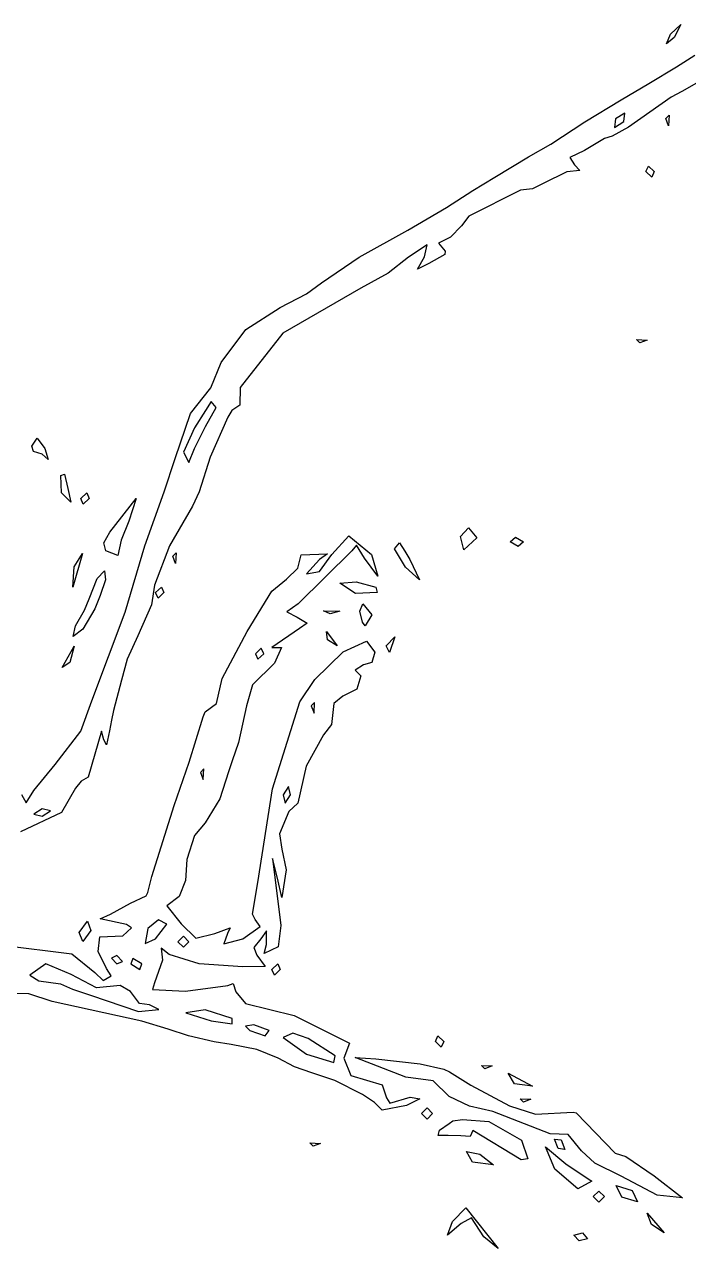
# Model space of a CAD drawing. Extents: x -2 to 136, y 0 to 93.
# Drawn here: x 43.03 to 51.3, y 60.92 to 76.17 of the extents above; entities that cross this region are included whole.
import ezdxf

# ---------------------------------------------------------------- set-up
doc = ezdxf.new("R2010")
doc.units = 0

msp = doc.modelspace()

# ---------------------------------------------------------------- linework, layer by layer
at = {"layer": 'Image'}
for p, q in [((51.079338, 76.050145), (51.204071, 76.16926)), ((51.204071, 76.16926), (51.121402, 76.008076)), ((51.026017, 75.928602), (51.079338, 76.050145)), ((51.121402, 76.008076), (51.026017, 75.928602)), ((51.079338, 76.050145), (51.079338, 76.050145)), ((51.152771, 75.643031), (51.37891, 75.786805)), ((50.808379, 75.435968), (51.152771, 75.643031)), ((50.463296, 75.230996), (50.808379, 75.435968)), ((51.220369, 75.335876), (51.086831, 75.262931)), ((51.400727, 75.43864), (51.220369, 75.335876)), ((50.012085, 74.955671), (50.463296, 75.230996)), ((51.086831, 75.262931), (50.55312, 74.8918)), ((50.50888, 75.064983), (50.393036, 74.99295)), ((50.498015, 74.961359), (50.50888, 75.064983)), ((51.018243, 74.997475), (51.059939, 75.039173)), ((51.059939, 75.039173), (51.054489, 74.906881)), ((49.586024, 74.680319), (50.012085, 74.955671)), ((50.55312, 74.8918), (50.34987, 74.776177)), ((50.393036, 74.99295), (50.379119, 74.887752)), ((50.379119, 74.887752), (50.498007, 74.961359)), ((50.498007, 74.961359), (50.498015, 74.961359)), ((51.054489, 74.906881), (51.018238, 74.997475)), ((51.018238, 74.997475), (51.018243, 74.997475)), ((50.253506, 74.750777), (50.008002, 74.599621)), ((50.34987, 74.776177), (50.253506, 74.750777)), ((49.309958, 74.519664), (49.586024, 74.680319)), ((50.008002, 74.599621), (49.821403, 74.51092)), ((48.88893, 74.269078), (49.309958, 74.519664)), ((49.821403, 74.51092), (49.883156, 74.422615)), ((49.883156, 74.422615), (49.947488, 74.349058)), ((48.612864, 74.101173), (48.88893, 74.269078)), ((49.786012, 74.334377), (49.489335, 74.187004)), ((49.947488, 74.349058), (49.786012, 74.334377)), ((50.771234, 74.33607), (50.801672, 74.405073)), ((50.844328, 74.26704), (50.771234, 74.33607)), ((50.771234, 74.33607), (50.771234, 74.33607)), ((50.801672, 74.405073), (50.87476, 74.33607)), ((50.87476, 74.33607), (50.844328, 74.26704)), ((49.358903, 74.123107), (49.207662, 74.106968)), ((49.489335, 74.187004), (49.358903, 74.123107)), ((48.286673, 73.887734), (48.612864, 74.101173)), ((49.207662, 74.106968), (48.562977, 73.782351)), ((47.803557, 73.605874), (48.286673, 73.887734)), ((48.473278, 73.661569), (48.338269, 73.518747)), ((48.562977, 73.782351), (48.473278, 73.661569)), ((47.199274, 73.270965), (47.803557, 73.605874)), ((48.338269, 73.518747), (48.188784, 73.443622)), ((48.046243, 73.425322), (47.812696, 73.269483)), ((48.01148, 73.275621), (48.046243, 73.425322)), ((48.188784, 73.443622), (48.269255, 73.344942)), ((46.730983, 72.948914), (47.199274, 73.270965)), ((47.812696, 73.269483), (47.559641, 73.069458)), ((47.925004, 73.120126), (48.01148, 73.275621)), ((48.264334, 73.304673), (48.066323, 73.19241)), ((48.269255, 73.344942), (48.264334, 73.304673)), ((47.559641, 73.069458), (47.217681, 72.883298)), ((48.066323, 73.19241), (47.925004, 73.120126)), ((46.541578, 72.815803), (46.730983, 72.948914)), ((46.216178, 72.642342), (46.541578, 72.815803)), ((47.217681, 72.883298), (46.24583, 72.321694)), ((45.785588, 72.370457), (46.216178, 72.642342)), ((45.477955, 71.957284), (45.785588, 72.370457)), ((46.24583, 72.321694), (45.71791, 71.648198)), ((50.65477, 72.243695), (50.787053, 72.238139)), ((50.65477, 72.243589), (50.65477, 72.243695)), ((50.696468, 72.201891), (50.65477, 72.243589)), ((50.787053, 72.238139), (50.696468, 72.201891)), ((45.348547, 71.64288), (45.477955, 71.957284)), ((45.09685, 71.325026), (45.348547, 71.64288)), ((45.71791, 71.648198), (45.713571, 71.424943)), ((45.353455, 71.47143), (45.284439, 71.36094)), ((45.284439, 71.160862), (45.418896, 71.397992)), ((45.418896, 71.397992), (45.353455, 71.47143)), ((45.713571, 71.424943), (45.612127, 71.358612)), ((44.904651, 70.762718), (45.09685, 71.325026)), ((45.284439, 71.36094), (45.146406, 71.144961)), ((45.560364, 71.275506), (45.341009, 70.779228)), ((45.612127, 71.358612), (45.560364, 71.275506)), ((45.146406, 71.144961), (45.011498, 70.842738)), ((45.146406, 70.888871), (45.284439, 71.160862)), ((43.118586, 70.916732), (43.18748, 71.015815)), ((43.140943, 70.84884), (43.118586, 70.916732)), ((43.18748, 71.015815), (43.282953, 70.885802)), ((43.24775, 70.81791), (43.140943, 70.84884)), ((43.323378, 70.750941), (43.247748, 70.81791)), ((43.247748, 70.81791), (43.24775, 70.81791)), ((43.282953, 70.885802), (43.323378, 70.750941)), ((44.768817, 70.348619), (44.904651, 70.762718)), ((45.011498, 70.842738), (45.077389, 70.712262)), ((45.077389, 70.712262), (45.146406, 70.888871)), ((45.146406, 70.888871), (45.146406, 70.888871)), ((45.341009, 70.779228), (45.205887, 70.346158)), ((43.483039, 70.548512), (43.526369, 70.566503)), ((43.489203, 70.334993), (43.483039, 70.548512)), ((43.526369, 70.566503), (43.567044, 70.387486)), ((43.489206, 70.334967), (43.489203, 70.334993)), ((43.604715, 70.2181), (43.489206, 70.334967)), ((43.567044, 70.387486), (43.604715, 70.2181)), ((43.731561, 70.264482), (43.804653, 70.333485)), ((43.804653, 70.333485), (43.835088, 70.264482)), ((44.528528, 69.675917), (44.768817, 70.348619)), ((45.205887, 70.346158), (45.123779, 70.169523)), ((43.761996, 70.195452), (43.731561, 70.264482)), ((43.731561, 70.264482), (43.731561, 70.264482)), ((43.835088, 70.264482), (43.761996, 70.195452)), ((44.091818, 69.846229), (44.421716, 70.264984)), ((44.421716, 70.264984), (44.329577, 69.980002)), ((45.123779, 70.169523), (44.8375, 69.675864)), ((44.018989, 69.712853), (44.091818, 69.846229)), ((44.329577, 69.980002), (44.232552, 69.745952)), ((48.462769, 69.791596), (48.562712, 69.897002)), ((48.562712, 69.897002), (48.666236, 69.774527)), ((44.041505, 69.610089), (44.018989, 69.712853)), ((44.232552, 69.745952), (44.193666, 69.554156)), ((46.859967, 69.56839), (47.06867, 69.797122)), ((47.06867, 69.797122), (47.350665, 69.565453)), ((47.638449, 69.636173), (47.700005, 69.712932)), ((47.700005, 69.712932), (47.769021, 69.609401)), ((48.503321, 69.622789), (48.462769, 69.791596)), ((48.666236, 69.774527), (48.503321, 69.622789)), ((49.080334, 69.724441), (49.145276, 69.781962)), ((49.180823, 69.666947), (49.080334, 69.724441)), ((49.080334, 69.724441), (49.080334, 69.724441)), ((49.145276, 69.781962), (49.245768, 69.724441)), ((49.245768, 69.724441), (49.180823, 69.666947)), ((43.752601, 69.580799), (43.633182, 69.1608)), ((43.648797, 69.411202), (43.752601, 69.580799)), ((44.193666, 69.554156), (44.041494, 69.610089)), ((44.041494, 69.610089), (44.041505, 69.610089)), ((44.284995, 68.847719), (44.528528, 69.675917)), ((44.8375, 69.675864), (44.647831, 69.182311)), ((44.912028, 69.455466), (44.87578, 69.546059)), ((44.87578, 69.546059), (44.875782, 69.546059)), ((44.875782, 69.546059), (44.917478, 69.587758)), ((44.917478, 69.587758), (44.912028, 69.455466)), ((46.434888, 69.394639), (46.476925, 69.564289)), ((47.105259, 69.610962), (46.438682, 68.951594)), ((46.476925, 69.564289), (46.802812, 69.572756)), ((46.802812, 69.572756), (46.70336, 69.503726)), ((46.706479, 69.352643), (46.859967, 69.56839)), ((47.165633, 69.683279), (47.105259, 69.610962)), ((47.264075, 69.519892), (47.165633, 69.683279)), ((47.350665, 69.565453), (47.431472, 69.29669)), ((47.77689, 69.408027), (47.638449, 69.636173)), ((47.769021, 69.609401), (47.830656, 69.505869)), ((48.503321, 69.622789), (48.503321, 69.622789)), ((43.633182, 69.1608), (43.648792, 69.411202)), ((43.648792, 69.411202), (43.648797, 69.411202)), ((46.291463, 69.257532), (46.434888, 69.394639)), ((46.70336, 69.503726), (46.544465, 69.324974)), ((47.431472, 69.29669), (47.264075, 69.519892)), ((47.951057, 69.250811), (47.77689, 69.408027)), ((47.77689, 69.408027), (47.77689, 69.408027)), ((47.830656, 69.505869), (47.951057, 69.250811)), ((43.835088, 69.014512), (43.936418, 69.267586)), ((43.936418, 69.267586), (44.024518, 69.363504)), ((44.039941, 69.250388), (43.97312, 69.056528)), ((44.024518, 69.363504), (44.039941, 69.250388)), ((46.112647, 69.111376), (46.291463, 69.257532)), ((46.544465, 69.324974), (46.706479, 69.352643)), ((44.647831, 69.182311), (44.610387, 68.940746)), ((44.663285, 69.090977), (44.736374, 69.160006)), ((44.693718, 69.021973), (44.663285, 69.090977)), ((44.663285, 69.090977), (44.663285, 69.090977)), ((44.766809, 69.090977), (44.693718, 69.021973)), ((44.736374, 69.160006), (44.766809, 69.090977)), ((45.802074, 68.606472), (46.112647, 69.111376)), ((46.958612, 69.210145), (47.160089, 69.225491)), ((47.15299, 69.08251), (46.958612, 69.210145)), ((47.423931, 69.09095), (47.152982, 69.082484)), ((47.152982, 69.082484), (47.15299, 69.08251)), ((47.160089, 69.225491), (47.40623, 69.15998)), ((47.40623, 69.15998), (47.423931, 69.09095)), ((43.775194, 68.872431), (43.835088, 69.014512)), ((43.97312, 69.056528), (43.904104, 68.890608)), ((44.610387, 68.940746), (44.442552, 68.554349)), ((46.438682, 68.951594), (46.296786, 68.853408)), ((47.207841, 68.860313), (47.242948, 68.952944)), ((47.242948, 68.952944), (47.354925, 68.814911)), ((43.662497, 68.676878), (43.775194, 68.872431)), ((43.904104, 68.890608), (43.756898, 68.635867)), ((44.074776, 68.295587), (44.284995, 68.847719)), ((46.296786, 68.853408), (46.425662, 68.785436)), ((46.425662, 68.785436), (46.552249, 68.711459)), ((46.752343, 68.862747), (46.959392, 68.860102)), ((46.752343, 68.862668), (46.752343, 68.862747)), ((46.8373, 68.828299), (46.752343, 68.862668)), ((46.959392, 68.860102), (46.8373, 68.828299)), ((47.239297, 68.72228), (47.207841, 68.860313)), ((47.354925, 68.814911), (47.274405, 68.676878)), ((43.635023, 68.542893), (43.662497, 68.676931)), ((43.756898, 68.635867), (43.635023, 68.542893)), ((43.662497, 68.676931), (43.662497, 68.676878)), ((46.453306, 68.643752), (46.112647, 68.408935)), ((46.552249, 68.711459), (46.453306, 68.643752)), ((47.274405, 68.676878), (47.239297, 68.72228)), ((47.239297, 68.72228), (47.239297, 68.72228)), ((44.442552, 68.554349), (44.307313, 68.261033)), ((45.491499, 68.020527), (45.802074, 68.606472)), ((46.804177, 68.502676), (46.79026, 68.607875)), ((46.79026, 68.607875), (46.923054, 68.429069)), ((46.923054, 68.429069), (46.804169, 68.502676)), ((46.804169, 68.502676), (46.804177, 68.502676)), ((46.999582, 68.355489), (47.288425, 68.488442)), ((47.288425, 68.488442), (47.393356, 68.350726)), ((47.534802, 68.429546), (47.644125, 68.538845)), ((47.644125, 68.538845), (47.574868, 68.347604)), ((43.497051, 68.159248), (43.648429, 68.423645)), ((43.648429, 68.423645), (43.593513, 68.221187)), ((45.978675, 68.399807), (45.905587, 68.330803)), ((45.905587, 68.330803), (45.936022, 68.261774)), ((45.936022, 68.261774), (46.009113, 68.330803)), ((46.009113, 68.330803), (45.978675, 68.399807)), ((46.009113, 68.330803), (46.009113, 68.330803)), ((46.112647, 68.408935), (46.230654, 68.408935)), ((46.230654, 68.408935), (46.144384, 68.211423)), ((46.647525, 68.007298), (46.999582, 68.355489)), ((47.393356, 68.350726), (47.354946, 68.221742)), ((47.574868, 68.347604), (47.534802, 68.429546)), ((47.534802, 68.429546), (47.534802, 68.429546)), ((43.593513, 68.221187), (43.497051, 68.159248)), ((43.868893, 67.743455), (44.074776, 68.295587)), ((44.307313, 68.261033), (44.239077, 68.002218)), ((46.144384, 68.211423), (45.871091, 67.943374)), ((47.25142, 68.192903), (47.147897, 68.123873)), ((47.354946, 68.221742), (47.25142, 68.192903)), ((43.497051, 68.159248), (43.497051, 68.159248)), ((45.419316, 67.709199), (45.491499, 68.020527)), ((47.147897, 68.123873), (47.220133, 68.05487)), ((47.220133, 68.05487), (47.168373, 67.889796)), ((44.239077, 68.002218), (44.13653, 67.62262)), ((45.871091, 67.943374), (45.794192, 67.679188)), ((46.457732, 67.732026), (46.647525, 68.007298)), ((47.168373, 67.889796), (46.996153, 67.801849)), ((43.730228, 67.367298), (43.868893, 67.743455)), ((45.281777, 67.60738), (45.419316, 67.709199)), ((46.392399, 67.519116), (46.457732, 67.732026)), ((46.642898, 67.72258), (46.6012, 67.680882)), ((46.63745, 67.590315), (46.642901, 67.72258)), ((46.642901, 67.72258), (46.642898, 67.72258)), ((46.884866, 67.708441), (46.855355, 67.446858)), ((46.996153, 67.801849), (46.884866, 67.708441)), ((44.13653, 67.62262), (44.111024, 67.501865)), ((45.256033, 67.54568), (45.281777, 67.60738)), ((45.794192, 67.679188), (45.693259, 67.222571)), ((46.6012, 67.680882), (46.63745, 67.590315)), ((44.111024, 67.501865), (44.088984, 67.371611)), ((45.080292, 66.979948), (45.256033, 67.54568)), ((46.120516, 66.648796), (46.392399, 67.519116)), ((46.855355, 67.446858), (46.75542, 67.32134)), ((43.411977, 66.949177), (43.730228, 67.367298)), ((43.988048, 67.363832), (43.823335, 66.794449)), ((44.015665, 67.256702), (43.988048, 67.363832)), ((44.048804, 67.195478), (44.015665, 67.256702)), ((44.088984, 67.371611), (44.048804, 67.195478)), ((46.75542, 67.32134), (46.539213, 66.928593)), ((45.693259, 67.222571), (45.617292, 66.995294)), ((43.144949, 66.62636), (43.411977, 66.949177)), ((44.892277, 66.43967), (45.080292, 66.979948)), ((45.617292, 66.995294), (45.571937, 66.857261)), ((43.823335, 66.794449), (43.733593, 66.74267)), ((45.262568, 66.894382), (45.220873, 66.852684)), ((45.220873, 66.852684), (45.257121, 66.762117)), ((45.257121, 66.762117), (45.262571, 66.894382)), ((45.262571, 66.894382), (45.262568, 66.894382)), ((45.571937, 66.857261), (45.463593, 66.523331)), ((46.539213, 66.928593), (46.433705, 66.467478)), ((43.666268, 66.653982), (43.49005, 66.350241)), ((43.733593, 66.74267), (43.666268, 66.653982)), ((45.936369, 65.4809), (46.120516, 66.648796)), ((46.317519, 66.674408), (46.250669, 66.570877)), ((46.344644, 66.570877), (46.317519, 66.674408)), ((42.991126, 66.57593), (43.050879, 66.474489)), ((43.050879, 66.474489), (43.144949, 66.62636)), ((45.463593, 66.523331), (45.282052, 66.225358)), ((46.250669, 66.570877), (46.277794, 66.467345)), ((46.277794, 66.467345), (46.344644, 66.570877)), ((46.344644, 66.570877), (46.344644, 66.570877)), ((43.49005, 66.350241), (42.977323, 66.111111)), ((43.248454, 66.398739), (43.144931, 66.331879)), ((43.35198, 66.371619), (43.248454, 66.398739)), ((43.248454, 66.304759), (43.35198, 66.371619)), ((43.35198, 66.371619), (43.35198, 66.371619)), ((44.6153, 65.556836), (44.892277, 66.43967)), ((46.320482, 66.363946), (46.205206, 66.08788)), ((46.433705, 66.467478), (46.320482, 66.363946)), ((43.144931, 66.331879), (43.248454, 66.304759)), ((45.282052, 66.225358), (45.145993, 66.066184)), ((45.145993, 66.066184), (45.049878, 65.76665)), ((46.205206, 66.08788), (46.235284, 65.896243)), ((46.235284, 65.896243), (46.288124, 65.637454)), ((45.049878, 65.76665), (45.033051, 65.504104)), ((46.181666, 65.535748), (46.117944, 65.777313)), ((46.117944, 65.777313), (46.221121, 64.943665)), ((46.288124, 65.637454), (46.233429, 65.294211)), ((44.563667, 65.356388), (44.6153, 65.556836)), ((45.033051, 65.504104), (44.958031, 65.307916)), ((45.869128, 65.084052), (45.936369, 65.4809)), ((46.233429, 65.294211), (46.181666, 65.535748)), ((44.351244, 65.223038), (44.545146, 65.315906)), ((44.545146, 65.315906), (44.563667, 65.356388)), ((44.958031, 65.307916), (44.804152, 65.190865)), ((44.100464, 65.086619), (44.351244, 65.223038)), ((44.804152, 65.190865), (44.979602, 64.967424)), ((43.709254, 64.856776), (43.81241, 64.998751)), ((43.81241, 64.998751), (43.856122, 64.88371)), ((43.973128, 65.025659), (44.100464, 65.086619)), ((44.300886, 64.958878), (43.973128, 65.025659)), ((44.700469, 65.01533), (44.567152, 64.908846)), ((44.801323, 64.959672), (44.700469, 65.01533)), ((44.979602, 64.967424), (45.164062, 64.785831)), ((45.901528, 65.018224), (45.869128, 65.084052)), ((45.964489, 64.932311), (45.901528, 65.018224)), ((43.754036, 64.744543), (43.709254, 64.856776)), ((43.709254, 64.856776), (43.709254, 64.856776)), ((43.856122, 64.88371), (43.754036, 64.744543)), ((43.968471, 64.802162), (44.254944, 64.816136)), ((44.254944, 64.816136), (44.364222, 64.914005)), ((44.364222, 64.914005), (44.300886, 64.958878)), ((44.567152, 64.908846), (44.53387, 64.718624)), ((44.663293, 64.776448), (44.801323, 64.959672)), ((44.801323, 64.959672), (44.801323, 64.959672)), ((45.008373, 64.81095), (44.939356, 64.741947)), ((45.077389, 64.741947), (45.008373, 64.81095)), ((45.164062, 64.785831), (45.400755, 64.846669)), ((45.400755, 64.846669), (45.591697, 64.915136)), ((45.559145, 64.844023), (45.511449, 64.714251)), ((45.591697, 64.915136), (45.559145, 64.844023)), ((45.750314, 64.779147), (45.964489, 64.932311)), ((46.043567, 64.880112), (45.974551, 64.77658)), ((46.042509, 64.706863), (46.043567, 64.880112)), ((46.221121, 64.943665), (46.188413, 64.680828)), ((42.752305, 64.700989), (43.617032, 64.59338)), ((43.947982, 64.620768), (43.968471, 64.802162)), ((44.53387, 64.718624), (44.663293, 64.776448)), ((44.831962, 64.583197), (44.732452, 64.660849)), ((44.732452, 64.660849), (44.746552, 64.514088)), ((44.939356, 64.741947), (45.008373, 64.672917)), ((45.008373, 64.672917), (45.077389, 64.741947)), ((45.077389, 64.741947), (45.077389, 64.741947)), ((45.511449, 64.714251), (45.750314, 64.779147)), ((45.974551, 64.77658), (45.888281, 64.670853)), ((45.888281, 64.670853), (45.922788, 64.576979)), ((46.014188, 64.595844), (46.042509, 64.706863)), ((46.188413, 64.680828), (46.014188, 64.595844)), ((43.617032, 64.59338), (43.904112, 64.36018)), ((44.052821, 64.407963), (43.947982, 64.620768)), ((44.180178, 64.569386), (44.111161, 64.538958)), ((44.111161, 64.538958), (44.180178, 64.465881)), ((44.249194, 64.496308), (44.180178, 64.569386)), ((44.379081, 64.534884), (44.352728, 64.465881)), ((44.490751, 64.465881), (44.379081, 64.534884)), ((44.746552, 64.514088), (44.648032, 64.22847)), ((45.205413, 64.46559), (44.831962, 64.583197)), ((45.922788, 64.576979), (46.026842, 64.43252)), ((43.29339, 64.467643), (43.09488, 64.32761)), ((43.609255, 64.332107), (43.29339, 64.467643)), ((43.904112, 64.36018), (44.007635, 64.258448)), ((44.108298, 64.31868), (44.052821, 64.407963)), ((44.180178, 64.465881), (44.249194, 64.496308)), ((44.249194, 64.496308), (44.249194, 64.496308)), ((44.352728, 64.465881), (44.464401, 64.396851)), ((44.464401, 64.396851), (44.490753, 64.465881)), ((44.490753, 64.465881), (44.490751, 64.465881)), ((45.750248, 64.430003), (45.205413, 64.46559)), ((46.026842, 64.43252), (45.750248, 64.430003)), ((46.112636, 64.396772), (46.185725, 64.465801)), ((46.143071, 64.327768), (46.112636, 64.396772)), ((46.112636, 64.396772), (46.112636, 64.396772)), ((46.21616, 64.396772), (46.143071, 64.327768)), ((46.185725, 64.465801), (46.21616, 64.396772)), ((43.09488, 64.32761), (43.207555, 64.255326)), ((43.207555, 64.255326), (43.479342, 64.21704)), ((43.479342, 64.21704), (43.628046, 64.153064)), ((43.926156, 64.16709), (43.609255, 64.332107)), ((44.007635, 64.258448), (44.108298, 64.31868)), ((44.648032, 64.22847), (44.623496, 64.148841)), ((45.560452, 64.195106), (45.630595, 64.223761)), ((45.630595, 64.223761), (45.663171, 64.119621)), ((43.0841, 64.092739), (42.849088, 64.099083)), ((43.372118, 63.997357), (43.0841, 64.092739)), ((43.628046, 64.153064), (43.852349, 64.076441)), ((43.852349, 64.076441), (44.45089, 63.872983)), ((44.221757, 64.195688), (43.926156, 64.16709)), ((44.351564, 64.124436), (44.221757, 64.195688)), ((44.460892, 63.974127), (44.351564, 64.124436)), ((44.623496, 64.148841), (45.036723, 64.128484)), ((45.036723, 64.128484), (45.560452, 64.195106)), ((45.663171, 64.119621), (45.782823, 63.973809)), ((44.490698, 63.753412), (43.372118, 63.997357)), ((44.45089, 63.872983), (44.703552, 63.896419)), ((44.588525, 63.956929), (44.460892, 63.974127)), ((44.703552, 63.896551), (44.588525, 63.956929)), ((44.703552, 63.896419), (44.703552, 63.896551)), ((45.280766, 63.894858), (45.039299, 63.855081)), ((45.614345, 63.786775), (45.280766, 63.894858)), ((45.782823, 63.973809), (46.388649, 63.8235)), ((44.818527, 63.655066), (44.490698, 63.753412)), ((45.039299, 63.855081), (45.353455, 63.757222)), ((45.353455, 63.757222), (45.61802, 63.717799)), ((45.61802, 63.717799), (45.614342, 63.786775)), ((45.614342, 63.786775), (45.614345, 63.786775)), ((46.388649, 63.8235), (47.077034, 63.477981)), ((45.073265, 63.568786), (44.818527, 63.655066)), ((45.884259, 63.705681), (45.782753, 63.692128)), ((45.782753, 63.692128), (45.836571, 63.637736)), ((45.836571, 63.637736), (46.028704, 63.571835)), ((46.078127, 63.637736), (45.884259, 63.705681)), ((46.028704, 63.571835), (46.078127, 63.637736)), ((46.078127, 63.637736), (46.078127, 63.637736)), ((46.371449, 63.603949), (46.250669, 63.548148)), ((46.561242, 63.537962), (46.371449, 63.603949)), ((45.391367, 63.494173), (45.073265, 63.568786)), ((45.605222, 63.461682), (45.391367, 63.494173)), ((45.923624, 63.398262), (45.605222, 63.461682)), ((46.250669, 63.548148), (46.543989, 63.342408)), ((46.898824, 63.321824), (46.561242, 63.537962)), ((47.077034, 63.477981), (47.008919, 63.291079)), ((48.148621, 63.499385), (48.179056, 63.568389)), ((48.22171, 63.430356), (48.148621, 63.499385)), ((48.148621, 63.499385), (48.148621, 63.499385)), ((48.179056, 63.568389), (48.252145, 63.499385)), ((48.252145, 63.499385), (48.22171, 63.430356)), ((46.188506, 63.29272), (45.923624, 63.398262)), ((46.392631, 63.184399), (46.188506, 63.29272)), ((46.543989, 63.342408), (46.883349, 63.239013)), ((46.883349, 63.239013), (46.898824, 63.321771)), ((46.898824, 63.321771), (46.898824, 63.321824)), ((47.008919, 63.291079), (47.095189, 63.074518)), ((47.78138, 63.055547), (47.147884, 63.298699)), ((47.147884, 63.298699), (47.406693, 63.281501)), ((46.607311, 63.108702), (46.392631, 63.184399)), ((47.406693, 63.281501), (47.958825, 63.222923)), ((47.958825, 63.222923), (48.252145, 63.154343)), ((48.252145, 63.154343), (48.323071, 63.121905)), ((48.722319, 63.201439), (48.8546, 63.195882)), ((48.722319, 63.201333), (48.722319, 63.201439)), ((48.764017, 63.159634), (48.722319, 63.201333)), ((48.8546, 63.195882), (48.764017, 63.159634)), ((46.893646, 63.014272), (46.607311, 63.108702)), ((47.23907, 62.841024), (46.893646, 63.014272)), ((47.095189, 63.074518), (47.483708, 62.958154)), ((48.121097, 63.01084), (47.78138, 63.055547)), ((48.321161, 62.815359), (48.121097, 63.01084)), ((48.323071, 63.121905), (48.590226, 62.955667)), ((49.133177, 62.973527), (49.055982, 63.106929)), ((49.055982, 63.106929), (49.356408, 62.944819)), ((47.389308, 62.740456), (47.23907, 62.841024)), ((47.483708, 62.958154), (47.539332, 62.799669)), ((48.590226, 62.955667), (49.07296, 62.699789)), ((49.356408, 62.944819), (49.133177, 62.973527)), ((49.133177, 62.973527), (49.133177, 62.973527)), ((47.483115, 62.644719), (47.389308, 62.740456)), ((47.789217, 62.701482), (47.483115, 62.644719)), ((47.539332, 62.799669), (47.579593, 62.730666)), ((47.579593, 62.730666), (47.834543, 62.803982)), ((47.955144, 62.785712), (47.789217, 62.701482)), ((47.834543, 62.803982), (47.955144, 62.785712)), ((48.571838, 62.692275), (48.321161, 62.815359)), ((48.865157, 62.626844), (48.571838, 62.692275)), ((49.07296, 62.699789), (49.396519, 62.594035)), ((49.205434, 62.78726), (49.337715, 62.781704)), ((49.205434, 62.787154), (49.205434, 62.78726)), ((49.247133, 62.745456), (49.205434, 62.787154)), ((49.337715, 62.781704), (49.247133, 62.745456)), ((47.976079, 62.602952), (48.045095, 62.671981)), ((48.045095, 62.533949), (47.976079, 62.602952)), ((47.976079, 62.602952), (47.976079, 62.602952)), ((48.045095, 62.671981), (48.114112, 62.602952)), ((48.114112, 62.602952), (48.045095, 62.533949)), ((48.366571, 62.512279), (48.487351, 62.529212)), ((48.487351, 62.529212), (48.815802, 62.502238)), ((49.576996, 62.350037), (48.865157, 62.626844)), ((49.396519, 62.594035), (49.862831, 62.620229)), ((49.862831, 62.620229), (49.90309, 62.612027)), ((49.90309, 62.612027), (50.386287, 62.106488)), ((48.183128, 62.328791), (48.200379, 62.395598)), ((48.200379, 62.395598), (48.321158, 62.477195)), ((48.321158, 62.477195), (48.366571, 62.512279)), ((48.616367, 62.392476), (48.580958, 62.317149)), ((49.218375, 62.024415), (48.616367, 62.392476)), ((48.815802, 62.502238), (49.222534, 62.269683)), ((46.582811, 62.236002), (46.715092, 62.230445)), ((46.582811, 62.235896), (46.582811, 62.236002)), ((46.624509, 62.194197), (46.582811, 62.235896)), ((46.715092, 62.230445), (46.624509, 62.194197)), ((48.309474, 62.328791), (48.183128, 62.328791)), ((48.465748, 62.323499), (48.309474, 62.328791)), ((48.580958, 62.317149), (48.465748, 62.323499)), ((49.222534, 62.269683), (49.300811, 62.037511)), ((49.802852, 62.340333), (49.576996, 62.350037)), ((49.678485, 62.165966), (49.632474, 62.283283)), ((49.632474, 62.283283), (49.714143, 62.272964)), ((49.714143, 62.272964), (49.760154, 62.155648)), ((49.969651, 62.137153), (49.802852, 62.340333)), ((48.61103, 61.995734), (48.535676, 62.12911)), ((48.535676, 62.12911), (48.700213, 62.096196)), ((48.700213, 62.096196), (48.872753, 61.964672)), ((49.635183, 61.909427), (49.518449, 62.188906)), ((49.518449, 62.188906), (49.773626, 61.977478)), ((49.760154, 62.155648), (49.678485, 62.165966)), ((49.678485, 62.165966), (49.678485, 62.165966)), ((50.136502, 61.98187), (49.969651, 62.137153)), ((50.386287, 62.106488), (50.520412, 62.067277)), ((50.520412, 62.067277), (50.872003, 61.825633)), ((48.872753, 61.964672), (48.61103, 61.995734)), ((48.61103, 61.995734), (48.61103, 61.995734)), ((49.300811, 62.037511), (49.218373, 62.025076)), ((49.218373, 62.025076), (49.218375, 62.024415)), ((49.773626, 61.977478), (50.025652, 61.804996)), ((50.461905, 61.819839), (50.136502, 61.98187)), ((49.924364, 61.664985), (49.635183, 61.909427)), ((49.635183, 61.909427), (49.635183, 61.909427)), ((50.098384, 61.757609), (49.924364, 61.664985)), ((50.025652, 61.804996), (50.098384, 61.757609)), ((50.909278, 61.583752), (50.461905, 61.819839)), ((50.872003, 61.825633), (51.224928, 61.550662)), ((50.115589, 61.567612), (50.184606, 61.636615)), ((50.184606, 61.636615), (50.25362, 61.567612)), ((50.469514, 61.560733), (50.40254, 61.703846)), ((50.40254, 61.703846), (50.600747, 61.645108)), ((50.600747, 61.645108), (50.667719, 61.501995)), ((50.184606, 61.498582), (50.115589, 61.567612)), ((50.115589, 61.567612), (50.115589, 61.567612)), ((50.25362, 61.567612), (50.184606, 61.498582)), ((50.667719, 61.501995), (50.469514, 61.560733)), ((50.469514, 61.560733), (50.469514, 61.560733)), ((50.909278, 61.583646), (50.909278, 61.583752)), ((51.224928, 61.550662), (50.909278, 61.583646)), ((48.362015, 61.256357), (48.527956, 61.428891)), ((48.597227, 61.303743), (48.468354, 61.23228)), ((48.527956, 61.428891), (48.932025, 60.920495)), ((48.752513, 61.065381), (48.597227, 61.303743)), ((50.840645, 61.221749), (50.786606, 61.360205)), ((50.786606, 61.360205), (50.999209, 61.116551)), ((48.29715, 61.088783), (48.362015, 61.256357)), ((48.468354, 61.23228), (48.29715, 61.088783)), ((50.999209, 61.116551), (50.840645, 61.221749)), ((50.840645, 61.221749), (50.840645, 61.221749)), ((48.932025, 60.920495), (48.752513, 61.065486)), ((48.752513, 61.065486), (48.752513, 61.065381)), ((49.874724, 61.084854), (49.982322, 61.115281)), ((49.938972, 61.014713), (49.874724, 61.084854)), ((49.874724, 61.084854), (49.874724, 61.084854)), ((50.042008, 61.042812), (49.938972, 61.014713)), ((49.982322, 61.115281), (50.042008, 61.042812))]:
    msp.add_line(p, q, dxfattribs=at)

doc.saveas('drawing.dxf')
